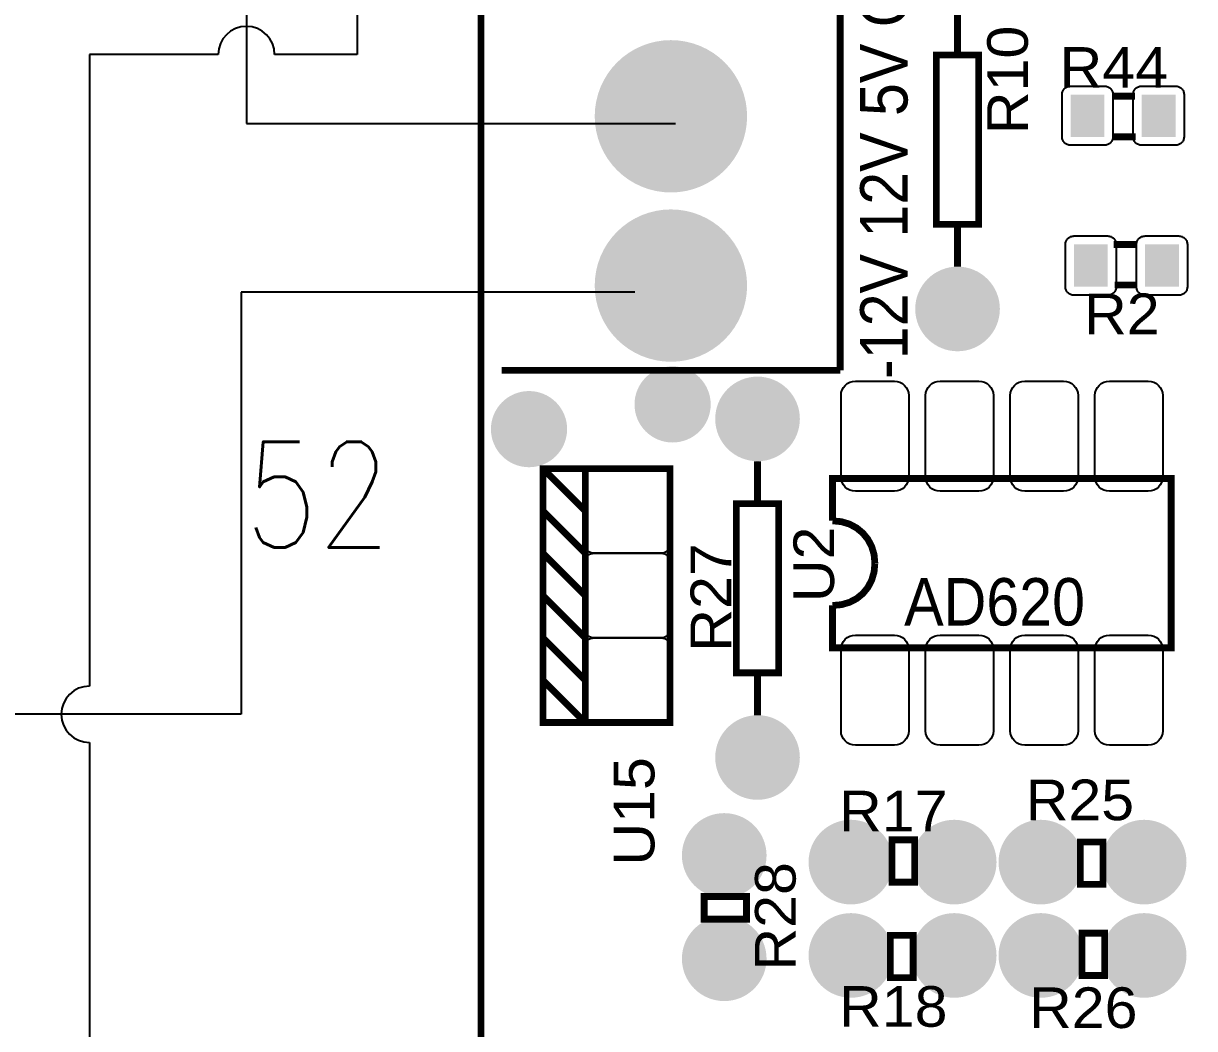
# Model space of a CAD drawing. Header units: inches. Extents: x 18.7 to 39.4, y 4.3 to 20.5.
# Drawn here: x 28.668 to 30.744, y 10.309 to 12.09 of the extents above; entities that cross this region are included whole.
import ezdxf
from ezdxf.enums import TextEntityAlignment as Align

# ---------------------------------------------------------------- set-up
doc = ezdxf.new("R2010")
doc.units = ezdxf.units.IN
doc.header["$MEASUREMENT"] = 0
doc.layers.add('WIREFIXED', color=7, linetype='Continuous')
doc.layers.add('WIRES', color=7, linetype='Continuous')
doc.styles.get("Standard").update_dxf_attribs({"font": 'arial.ttf'})
doc.styles.add('WD', font='romans.shx')

# ---------------------------------------------------------------- blocks, each defined once
blk = doc.blocks.new('RPAD')
blk.add_trace([(-0.5, -0.5), (-0.5, 0.5), (0.5, -0.5), (0.5, 0.5)])
blk = doc.blocks.new('EPAD')
at = {"const_width": 0.5}
blk.add_lwpolyline([(-0.25, 0, 1), (0.25, 0, 1)], format="xyb", close=True, dxfattribs=at)
blk = doc.blocks.new('NextionControl')
at = {"const_width": 0.012}
for points in [[(42.4411, 8.1801), (49.3033, 8.1801), (49.3033, 15.503), (42.4411, 15.503), (42.4411, 8.1801)], [(42.4411, 8.1801), (49.3033, 8.1801), (49.3033, 15.503), (42.4411, 15.503), (42.4411, 8.1801)], [(42.4411, 8.1801), (49.3033, 8.1801), (49.3033, 15.503), (42.4411, 15.503), (42.4411, 8.1801)], [(42.4777, 11.2853), (43.0777, 11.2853), (43.0777, 10.0853)], [(42.4777, 11.2853), (43.0777, 11.2853), (43.0777, 10.0853)], [(42.4777, 11.2853), (43.0777, 11.2853), (43.0777, 10.0853)], [(43.2856, 10.6439), (43.2856, 10.7189)], [(43.2856, 10.6439), (43.2856, 10.7189)], [(43.2856, 10.6439), (43.2856, 10.7189)], [(43.2481, 10.3439), (43.3231, 10.3439), (43.3231, 10.6439), (43.2481, 10.6439), (43.2481, 10.3439)], [(43.2481, 10.3439), (43.3231, 10.3439), (43.3231, 10.6439), (43.2481, 10.6439), (43.2481, 10.3439)], [(43.2481, 10.3439), (43.3231, 10.3439), (43.3231, 10.6439), (43.2481, 10.6439), (43.2481, 10.3439)], [(43.5594, 10.5709), (43.5999, 10.5709)], [(43.5594, 10.5709), (43.5999, 10.5709)], [(43.5594, 10.5709), (43.5999, 10.5709)], [(43.5594, 10.4989), (43.6014, 10.4989)], [(43.5594, 10.4989), (43.6014, 10.4989)], [(43.5594, 10.4989), (43.6014, 10.4989)], [(43.2856, 10.2689), (43.2856, 10.3439)], [(43.2856, 10.2689), (43.2856, 10.3439)], [(43.2856, 10.2689), (43.2856, 10.3439)], [(43.6043, 10.3082), (43.5623, 10.3082)], [(43.6043, 10.3082), (43.5623, 10.3082)], [(43.6043, 10.3082), (43.5623, 10.3082)], [(43.6043, 10.2362), (43.5638, 10.2362)], [(43.6043, 10.2362), (43.5638, 10.2362)], [(43.6043, 10.2362), (43.5638, 10.2362)], [(42.4777, 10.0853), (43.0777, 10.0853)], [(42.4777, 10.0853), (43.0777, 10.0853)], [(42.4777, 10.0853), (43.0777, 10.0853)], [(42.9312, 9.924), (42.9312, 9.849)], [(42.9312, 9.924), (42.9312, 9.849)], [(42.9312, 9.924), (42.9312, 9.849)], [(42.6259, 9.461), (42.7759, 9.461), (42.7759, 9.911), (42.6259, 9.911), (42.6259, 9.461), (42.5509, 9.461), (42.5509, 9.911), (42.6259, 9.911)], [(42.6259, 9.836), (42.5509, 9.911)], [(42.6259, 9.461), (42.7759, 9.461), (42.7759, 9.911), (42.6259, 9.911), (42.6259, 9.461), (42.5509, 9.461), (42.5509, 9.911), (42.6259, 9.911)], [(42.6259, 9.836), (42.5509, 9.911)], [(42.6259, 9.461), (42.7759, 9.461), (42.7759, 9.911), (42.6259, 9.911), (42.6259, 9.461), (42.5509, 9.461), (42.5509, 9.911), (42.6259, 9.911)], [(42.6259, 9.836), (42.5509, 9.911)], [(43.0641, 9.8184), (43.0641, 9.8934), (43.6641, 9.8934), (43.6641, 9.5934), (43.0641, 9.5934), (43.0641, 9.6684)], [(43.0641, 9.8184), (43.0641, 9.8934), (43.6641, 9.8934), (43.6641, 9.5934), (43.0641, 9.5934), (43.0641, 9.6684)], [(43.0641, 9.8184), (43.0641, 9.8934), (43.6641, 9.8934), (43.6641, 9.5934), (43.0641, 9.5934), (43.0641, 9.6684)], [(42.6259, 9.761), (42.5509, 9.836)], [(42.6259, 9.761), (42.5509, 9.836)], [(42.6259, 9.761), (42.5509, 9.836)], [(42.8937, 9.549), (42.9687, 9.549), (42.9687, 9.849), (42.8937, 9.849), (42.8937, 9.549)], [(42.8937, 9.549), (42.9687, 9.549), (42.9687, 9.849), (42.8937, 9.849), (42.8937, 9.549)], [(42.8937, 9.549), (42.9687, 9.549), (42.9687, 9.849), (42.8937, 9.849), (42.8937, 9.549)], [(43.1391, 9.7434), (43.1377, 9.7587), (43.1335, 9.7728), (43.1268, 9.7856), (43.1179, 9.7966), (43.1069, 9.8057), (43.0942, 9.8126), (43.0798, 9.8169), (43.0641, 9.8184)], [(43.1391, 9.7434), (43.1377, 9.7587), (43.1335, 9.7728), (43.1268, 9.7856), (43.1179, 9.7966), (43.1069, 9.8057), (43.0942, 9.8126), (43.0798, 9.8169), (43.0641, 9.8184)], [(43.1391, 9.7434), (43.1377, 9.7587), (43.1335, 9.7728), (43.1268, 9.7856), (43.1179, 9.7966), (43.1069, 9.8057), (43.0942, 9.8126), (43.0798, 9.8169), (43.0641, 9.8184)], [(42.6259, 9.686), (42.5509, 9.761)], [(42.6259, 9.686), (42.5509, 9.761)], [(42.6259, 9.686), (42.5509, 9.761)], [(43.1391, 9.7434), (43.1377, 9.7277), (43.1335, 9.7133), (43.1268, 9.7005), (43.1179, 9.6896), (43.1069, 9.6806), (43.0942, 9.674), (43.0798, 9.6698), (43.0641, 9.6684)], [(43.1391, 9.7434), (43.1377, 9.7277), (43.1335, 9.7133), (43.1268, 9.7005), (43.1179, 9.6896), (43.1069, 9.6806), (43.0942, 9.674), (43.0798, 9.6698), (43.0641, 9.6684)], [(43.1391, 9.7434), (43.1377, 9.7277), (43.1335, 9.7133), (43.1268, 9.7005), (43.1179, 9.6896), (43.1069, 9.6806), (43.0942, 9.674), (43.0798, 9.6698), (43.0641, 9.6684)], [(42.6259, 9.611), (42.5509, 9.686)], [(42.6259, 9.611), (42.5509, 9.686)], [(42.6259, 9.611), (42.5509, 9.686)], [(42.6259, 9.536), (42.5509, 9.611)], [(42.6259, 9.536), (42.5509, 9.611)], [(42.6259, 9.536), (42.5509, 9.611)], [(42.9312, 9.549), (42.9312, 9.474)], [(42.9312, 9.549), (42.9312, 9.474)], [(42.9312, 9.549), (42.9312, 9.474)], [(42.6259, 9.461), (42.5509, 9.536)], [(42.6259, 9.461), (42.5509, 9.536)], [(42.6259, 9.461), (42.5509, 9.536)], [(43.1694, 9.1781), (43.2096, 9.1781), (43.2096, 9.2531), (43.1694, 9.2531), (43.1694, 9.1781)], [(43.1694, 9.1781), (43.2096, 9.1781), (43.2096, 9.2531), (43.1694, 9.2531), (43.1694, 9.1781)], [(43.1694, 9.1781), (43.2096, 9.1781), (43.2096, 9.2531), (43.1694, 9.2531), (43.1694, 9.1781)], [(43.5033, 9.1741), (43.5435, 9.1741), (43.5435, 9.2491), (43.5033, 9.2491), (43.5033, 9.1741)], [(43.5033, 9.1741), (43.5435, 9.1741), (43.5435, 9.2491), (43.5033, 9.2491), (43.5033, 9.1741)], [(43.5033, 9.1741), (43.5435, 9.1741), (43.5435, 9.2491), (43.5033, 9.2491), (43.5033, 9.1741)], [(43.1653, 9.2156), (43.1694, 9.2156)], [(43.1653, 9.2156), (43.1694, 9.2156)], [(43.1653, 9.2156), (43.1694, 9.2156)], [(43.2096, 9.2156), (43.2137, 9.2156)], [(43.2096, 9.2156), (43.2137, 9.2156)], [(43.2096, 9.2156), (43.2137, 9.2156)], [(43.5033, 9.2116), (43.4992, 9.2116)], [(43.5033, 9.2116), (43.4992, 9.2116)], [(43.5033, 9.2116), (43.4992, 9.2116)], [(43.5476, 9.2116), (43.5435, 9.2116)], [(43.5476, 9.2116), (43.5435, 9.2116)], [(43.5476, 9.2116), (43.5435, 9.2116)], [(42.8367, 9.1125), (42.9117, 9.1125), (42.9117, 9.1526), (42.8367, 9.1526), (42.8367, 9.1125)], [(42.8367, 9.1125), (42.9117, 9.1125), (42.9117, 9.1526), (42.8367, 9.1526), (42.8367, 9.1125)], [(42.8367, 9.1125), (42.9117, 9.1125), (42.9117, 9.1526), (42.8367, 9.1526), (42.8367, 9.1125)], [(42.8742, 9.1568), (42.8742, 9.1526)], [(42.8742, 9.1568), (42.8742, 9.1526)], [(42.8742, 9.1568), (42.8742, 9.1526)], [(42.8742, 9.1125), (42.8742, 9.1083)], [(42.8742, 9.1125), (42.8742, 9.1083)], [(42.8742, 9.1125), (42.8742, 9.1083)], [(43.1667, 9.0088), (43.2069, 9.0088), (43.2069, 9.0838), (43.1667, 9.0838), (43.1667, 9.0088)], [(43.1667, 9.0088), (43.2069, 9.0088), (43.2069, 9.0838), (43.1667, 9.0838), (43.1667, 9.0088)], [(43.1667, 9.0088), (43.2069, 9.0088), (43.2069, 9.0838), (43.1667, 9.0838), (43.1667, 9.0088)], [(43.506, 9.0127), (43.5462, 9.0127), (43.5462, 9.0877), (43.506, 9.0877), (43.506, 9.0127)], [(43.506, 9.0127), (43.5462, 9.0127), (43.5462, 9.0877), (43.506, 9.0877), (43.506, 9.0127)], [(43.506, 9.0127), (43.5462, 9.0127), (43.5462, 9.0877), (43.506, 9.0877), (43.506, 9.0127)], [(43.1667, 9.0463), (43.1626, 9.0463)], [(43.1667, 9.0463), (43.1626, 9.0463)], [(43.1667, 9.0463), (43.1626, 9.0463)], [(43.211, 9.0463), (43.2069, 9.0463)], [(43.211, 9.0463), (43.2069, 9.0463)], [(43.211, 9.0463), (43.2069, 9.0463)], [(43.5019, 9.0502), (43.506, 9.0502)], [(43.5019, 9.0502), (43.506, 9.0502)], [(43.5019, 9.0502), (43.506, 9.0502)], [(43.5462, 9.0502), (43.5503, 9.0502)], [(43.5462, 9.0502), (43.5503, 9.0502)], [(43.5462, 9.0502), (43.5503, 9.0502)]]:
    blk.add_lwpolyline(points, dxfattribs=at)
for points in [[(43.4859, 10.5889), (43.5459, 10.5889), (43.5475, 10.5889), (43.549, 10.5886), (43.5504, 10.5883), (43.5518, 10.5878), (43.5531, 10.5872), (43.5543, 10.5864), (43.5555, 10.5856), (43.5566, 10.5846), (43.5575, 10.5835), (43.5584, 10.5824), (43.5591, 10.5811), (43.5597, 10.5798), (43.5602, 10.5784), (43.5606, 10.577), (43.5608, 10.5755), (43.5609, 10.5739), (43.5609, 10.4989), (43.5608, 10.4974), (43.5606, 10.4959), (43.5602, 10.4944), (43.5597, 10.493), (43.5591, 10.4917), (43.5584, 10.4905), (43.5575, 10.4893), (43.5566, 10.4883), (43.5555, 10.4873), (43.5543, 10.4865), (43.5531, 10.4857), (43.5518, 10.4851), (43.5504, 10.4846), (43.549, 10.4842), (43.5475, 10.484), (43.5459, 10.4839), (43.4859, 10.4839), (43.4843, 10.484), (43.4828, 10.4842), (43.4814, 10.4846), (43.48, 10.4851), (43.4787, 10.4857), (43.4774, 10.4865), (43.4763, 10.4873), (43.4752, 10.4883), (43.4743, 10.4893), (43.4734, 10.4905), (43.4727, 10.4917), (43.4721, 10.493), (43.4716, 10.4944), (43.4712, 10.4959), (43.471, 10.4974), (43.4709, 10.4989), (43.4709, 10.5739), (43.471, 10.5755), (43.4712, 10.577), (43.4716, 10.5784), (43.4721, 10.5798), (43.4727, 10.5811), (43.4734, 10.5824), (43.4743, 10.5835), (43.4752, 10.5846), (43.4763, 10.5856), (43.4774, 10.5864), (43.4787, 10.5872), (43.48, 10.5878), (43.4814, 10.5883), (43.4828, 10.5886), (43.4843, 10.5889), (43.4859, 10.5889)], [(43.6119, 10.5889), (43.6719, 10.5889), (43.6735, 10.5889), (43.675, 10.5886), (43.6764, 10.5883), (43.6778, 10.5878), (43.6791, 10.5872), (43.6803, 10.5864), (43.6815, 10.5856), (43.6826, 10.5846), (43.6835, 10.5835), (43.6844, 10.5824), (43.6851, 10.5811), (43.6857, 10.5798), (43.6862, 10.5784), (43.6866, 10.577), (43.6868, 10.5755), (43.6869, 10.5739), (43.6869, 10.4989), (43.6868, 10.4974), (43.6866, 10.4959), (43.6862, 10.4944), (43.6857, 10.493), (43.6851, 10.4917), (43.6844, 10.4905), (43.6835, 10.4893), (43.6826, 10.4883), (43.6815, 10.4873), (43.6803, 10.4865), (43.6791, 10.4857), (43.6778, 10.4851), (43.6764, 10.4846), (43.675, 10.4842), (43.6735, 10.484), (43.6719, 10.4839), (43.6119, 10.4839), (43.6103, 10.484), (43.6088, 10.4842), (43.6074, 10.4846), (43.606, 10.4851), (43.6047, 10.4857), (43.6034, 10.4865), (43.6023, 10.4873), (43.6012, 10.4883), (43.6003, 10.4893), (43.5994, 10.4905), (43.5987, 10.4917), (43.5981, 10.493), (43.5976, 10.4944), (43.5972, 10.4959), (43.597, 10.4974), (43.5969, 10.4989), (43.5969, 10.5739), (43.597, 10.5755), (43.5972, 10.577), (43.5976, 10.5784), (43.5981, 10.5798), (43.5987, 10.5811), (43.5994, 10.5824), (43.6003, 10.5835), (43.6012, 10.5846), (43.6023, 10.5856), (43.6034, 10.5864), (43.6047, 10.5872), (43.606, 10.5878), (43.6074, 10.5883), (43.6088, 10.5886), (43.6103, 10.5889), (43.6119, 10.5889)], [(43.5518, 10.2182), (43.4918, 10.2182), (43.4902, 10.2183), (43.4887, 10.2185), (43.4873, 10.2188), (43.4859, 10.2193), (43.4846, 10.22), (43.4833, 10.2207), (43.4822, 10.2216), (43.4811, 10.2225), (43.4802, 10.2236), (43.4793, 10.2247), (43.4786, 10.226), (43.478, 10.2273), (43.4775, 10.2287), (43.4771, 10.2301), (43.4769, 10.2316), (43.4768, 10.2332), (43.4768, 10.3082), (43.4769, 10.3097), (43.4771, 10.3112), (43.4775, 10.3127), (43.478, 10.3141), (43.4786, 10.3154), (43.4793, 10.3166), (43.4802, 10.3178), (43.4811, 10.3188), (43.4822, 10.3198), (43.4833, 10.3207), (43.4846, 10.3214), (43.4859, 10.322), (43.4873, 10.3225), (43.4887, 10.3229), (43.4902, 10.3231), (43.4918, 10.3232), (43.5518, 10.3232), (43.5534, 10.3231), (43.5549, 10.3229), (43.5563, 10.3225), (43.5577, 10.322), (43.559, 10.3214), (43.5603, 10.3207), (43.5614, 10.3198), (43.5625, 10.3188), (43.5634, 10.3178), (43.5643, 10.3166), (43.565, 10.3154), (43.5656, 10.3141), (43.5661, 10.3127), (43.5665, 10.3112), (43.5667, 10.3097), (43.5668, 10.3082), (43.5668, 10.2332), (43.5667, 10.2316), (43.5665, 10.2301), (43.5661, 10.2287), (43.5656, 10.2273), (43.565, 10.226), (43.5643, 10.2247), (43.5634, 10.2236), (43.5625, 10.2225), (43.5614, 10.2216), (43.5603, 10.2207), (43.559, 10.22), (43.5577, 10.2193), (43.5563, 10.2188), (43.5549, 10.2185), (43.5534, 10.2183), (43.5518, 10.2182)], [(43.6778, 10.2182), (43.6178, 10.2182), (43.6162, 10.2183), (43.6147, 10.2185), (43.6133, 10.2188), (43.6119, 10.2193), (43.6106, 10.22), (43.6093, 10.2207), (43.6082, 10.2216), (43.6071, 10.2225), (43.6062, 10.2236), (43.6053, 10.2247), (43.6046, 10.226), (43.604, 10.2273), (43.6035, 10.2287), (43.6031, 10.2301), (43.6029, 10.2316), (43.6028, 10.2332), (43.6028, 10.3082), (43.6029, 10.3097), (43.6031, 10.3112), (43.6035, 10.3127), (43.604, 10.3141), (43.6046, 10.3154), (43.6053, 10.3166), (43.6062, 10.3178), (43.6071, 10.3188), (43.6082, 10.3198), (43.6093, 10.3207), (43.6106, 10.3214), (43.6119, 10.322), (43.6133, 10.3225), (43.6147, 10.3229), (43.6162, 10.3231), (43.6178, 10.3232), (43.6778, 10.3232), (43.6794, 10.3231), (43.6809, 10.3229), (43.6823, 10.3225), (43.6837, 10.322), (43.685, 10.3214), (43.6863, 10.3207), (43.6874, 10.3198), (43.6885, 10.3188), (43.6894, 10.3178), (43.6903, 10.3166), (43.691, 10.3154), (43.6916, 10.3141), (43.6921, 10.3127), (43.6925, 10.3112), (43.6927, 10.3097), (43.6928, 10.3082), (43.6928, 10.2332), (43.6927, 10.2316), (43.6925, 10.2301), (43.6921, 10.2287), (43.6916, 10.2273), (43.691, 10.226), (43.6903, 10.2247), (43.6894, 10.2236), (43.6885, 10.2225), (43.6874, 10.2216), (43.6863, 10.2207), (43.685, 10.22), (43.6837, 10.2193), (43.6823, 10.2188), (43.6809, 10.2185), (43.6794, 10.2183), (43.6778, 10.2182)], [(43.1046, 10.0659), (43.1736, 10.0659), (43.1788, 10.0654), (43.1836, 10.0639), (43.188, 10.0616), (43.1917, 10.0585), (43.1948, 10.0548), (43.1971, 10.0504), (43.1986, 10.0456), (43.1991, 10.0404), (43.1991, 9.8964), (43.1986, 9.8912), (43.1971, 9.8863), (43.1948, 9.882), (43.1917, 9.8783), (43.188, 9.8752), (43.1836, 9.8728), (43.1788, 9.8714), (43.1736, 9.8709), (43.1046, 9.8709), (43.0994, 9.8714), (43.0946, 9.8728), (43.0902, 9.8752), (43.0865, 9.8783), (43.0834, 9.882), (43.0811, 9.8863), (43.0796, 9.8912), (43.0791, 9.8964), (43.0791, 10.0404), (43.0796, 10.0456), (43.0811, 10.0504), (43.0834, 10.0548), (43.0865, 10.0585), (43.0902, 10.0616), (43.0946, 10.0639), (43.0994, 10.0654), (43.1046, 10.0659)], [(43.2546, 10.0659), (43.3236, 10.0659), (43.3288, 10.0654), (43.3336, 10.0639), (43.338, 10.0616), (43.3417, 10.0585), (43.3448, 10.0548), (43.3471, 10.0504), (43.3486, 10.0456), (43.3491, 10.0404), (43.3491, 9.8964), (43.3486, 9.8912), (43.3471, 9.8863), (43.3448, 9.882), (43.3417, 9.8783), (43.338, 9.8752), (43.3336, 9.8728), (43.3288, 9.8714), (43.3236, 9.8709), (43.2546, 9.8709), (43.2494, 9.8714), (43.2446, 9.8728), (43.2402, 9.8752), (43.2365, 9.8783), (43.2334, 9.882), (43.2311, 9.8863), (43.2296, 9.8912), (43.2291, 9.8964), (43.2291, 10.0404), (43.2296, 10.0456), (43.2311, 10.0504), (43.2334, 10.0548), (43.2365, 10.0585), (43.2402, 10.0616), (43.2446, 10.0639), (43.2494, 10.0654), (43.2546, 10.0659)], [(43.4046, 10.0659), (43.4736, 10.0659), (43.4788, 10.0654), (43.4836, 10.0639), (43.488, 10.0616), (43.4917, 10.0585), (43.4948, 10.0548), (43.4971, 10.0504), (43.4986, 10.0456), (43.4991, 10.0404), (43.4991, 9.8964), (43.4986, 9.8912), (43.4971, 9.8863), (43.4948, 9.882), (43.4917, 9.8783), (43.488, 9.8752), (43.4836, 9.8728), (43.4788, 9.8714), (43.4736, 9.8709), (43.4046, 9.8709), (43.3994, 9.8714), (43.3946, 9.8728), (43.3902, 9.8752), (43.3865, 9.8783), (43.3834, 9.882), (43.3811, 9.8863), (43.3796, 9.8912), (43.3791, 9.8964), (43.3791, 10.0404), (43.3796, 10.0456), (43.3811, 10.0504), (43.3834, 10.0548), (43.3865, 10.0585), (43.3902, 10.0616), (43.3946, 10.0639), (43.3994, 10.0654), (43.4046, 10.0659)], [(43.5546, 10.0659), (43.6236, 10.0659), (43.6288, 10.0654), (43.6336, 10.0639), (43.638, 10.0616), (43.6417, 10.0585), (43.6448, 10.0548), (43.6471, 10.0504), (43.6486, 10.0456), (43.6491, 10.0404), (43.6491, 9.8964), (43.6486, 9.8912), (43.6471, 9.8863), (43.6448, 9.882), (43.6417, 9.8783), (43.638, 9.8752), (43.6336, 9.8728), (43.6288, 9.8714), (43.6236, 9.8709), (43.5546, 9.8709), (43.5494, 9.8714), (43.5446, 9.8728), (43.5402, 9.8752), (43.5365, 9.8783), (43.5334, 9.882), (43.5311, 9.8863), (43.5296, 9.8912), (43.5291, 9.8964), (43.5291, 10.0404), (43.5296, 10.0456), (43.5311, 10.0504), (43.5334, 10.0548), (43.5365, 10.0585), (43.5402, 10.0616), (43.5446, 10.0639), (43.5494, 10.0654), (43.5546, 10.0659)], [(42.6259, 9.776), (42.6259, 9.896), (42.626, 9.8976), (42.6262, 9.8991), (42.6266, 9.9006), (42.6271, 9.9019), (42.6277, 9.9033), (42.6285, 9.9045), (42.6293, 9.9056), (42.6303, 9.9067), (42.6313, 9.9077), (42.6325, 9.9085), (42.6337, 9.9093), (42.635, 9.9099), (42.6364, 9.9104), (42.6379, 9.9107), (42.6394, 9.911), (42.6409, 9.911), (42.7609, 9.911), (42.7625, 9.911), (42.764, 9.9107), (42.7655, 9.9104), (42.7668, 9.9099), (42.7682, 9.9093), (42.7694, 9.9085), (42.7705, 9.9077), (42.7716, 9.9067), (42.7726, 9.9056), (42.7734, 9.9045), (42.7742, 9.9033), (42.7748, 9.9019), (42.7753, 9.9006), (42.7756, 9.8991), (42.7759, 9.8976), (42.7759, 9.896), (42.7759, 9.776), (42.7759, 9.7745), (42.7756, 9.773), (42.7753, 9.7715), (42.7748, 9.7701), (42.7742, 9.7688), (42.7734, 9.7676), (42.7726, 9.7664), (42.7716, 9.7654), (42.7705, 9.7644), (42.7694, 9.7636), (42.7682, 9.7628), (42.7668, 9.7622), (42.7655, 9.7617), (42.764, 9.7613), (42.7625, 9.7611), (42.7609, 9.761), (42.6409, 9.761), (42.6394, 9.7611), (42.6379, 9.7613), (42.6364, 9.7617), (42.635, 9.7622), (42.6337, 9.7628), (42.6325, 9.7636), (42.6313, 9.7644), (42.6303, 9.7654), (42.6293, 9.7664), (42.6285, 9.7676), (42.6277, 9.7688), (42.6271, 9.7701), (42.6266, 9.7715), (42.6262, 9.773), (42.626, 9.7745), (42.6259, 9.776)], [(42.6259, 9.626), (42.6259, 9.746), (42.626, 9.7476), (42.6262, 9.7491), (42.6266, 9.7506), (42.6271, 9.7519), (42.6277, 9.7533), (42.6285, 9.7545), (42.6293, 9.7556), (42.6303, 9.7567), (42.6313, 9.7577), (42.6325, 9.7585), (42.6337, 9.7593), (42.635, 9.7599), (42.6364, 9.7604), (42.6379, 9.7607), (42.6394, 9.761), (42.6409, 9.761), (42.7609, 9.761), (42.7625, 9.761), (42.764, 9.7607), (42.7655, 9.7604), (42.7668, 9.7599), (42.7682, 9.7593), (42.7694, 9.7585), (42.7705, 9.7577), (42.7716, 9.7567), (42.7726, 9.7556), (42.7734, 9.7545), (42.7742, 9.7533), (42.7748, 9.7519), (42.7753, 9.7506), (42.7756, 9.7491), (42.7759, 9.7476), (42.7759, 9.746), (42.7759, 9.626), (42.7759, 9.6245), (42.7756, 9.623), (42.7753, 9.6215), (42.7748, 9.6201), (42.7742, 9.6188), (42.7734, 9.6176), (42.7726, 9.6164), (42.7716, 9.6154), (42.7705, 9.6144), (42.7694, 9.6136), (42.7682, 9.6128), (42.7668, 9.6122), (42.7655, 9.6117), (42.764, 9.6113), (42.7625, 9.6111), (42.7609, 9.611), (42.6409, 9.611), (42.6394, 9.6111), (42.6379, 9.6113), (42.6364, 9.6117), (42.635, 9.6122), (42.6337, 9.6128), (42.6325, 9.6136), (42.6313, 9.6144), (42.6303, 9.6154), (42.6293, 9.6164), (42.6285, 9.6176), (42.6277, 9.6188), (42.6271, 9.6201), (42.6266, 9.6215), (42.6262, 9.623), (42.626, 9.6245), (42.6259, 9.626)], [(42.6259, 9.476), (42.6259, 9.596), (42.626, 9.5976), (42.6262, 9.5991), (42.6266, 9.6006), (42.6271, 9.6019), (42.6277, 9.6033), (42.6285, 9.6045), (42.6293, 9.6056), (42.6303, 9.6067), (42.6313, 9.6077), (42.6325, 9.6085), (42.6337, 9.6093), (42.635, 9.6099), (42.6364, 9.6104), (42.6379, 9.6107), (42.6394, 9.611), (42.6409, 9.611), (42.7609, 9.611), (42.7625, 9.611), (42.764, 9.6107), (42.7655, 9.6104), (42.7668, 9.6099), (42.7682, 9.6093), (42.7694, 9.6085), (42.7705, 9.6077), (42.7716, 9.6067), (42.7726, 9.6056), (42.7734, 9.6045), (42.7742, 9.6033), (42.7748, 9.6019), (42.7753, 9.6006), (42.7756, 9.5991), (42.7759, 9.5976), (42.7759, 9.596), (42.7759, 9.476), (42.7759, 9.4745), (42.7756, 9.473), (42.7753, 9.4715), (42.7748, 9.4701), (42.7742, 9.4688), (42.7734, 9.4676), (42.7726, 9.4664), (42.7716, 9.4654), (42.7705, 9.4644), (42.7694, 9.4636), (42.7682, 9.4628), (42.7668, 9.4622), (42.7655, 9.4617), (42.764, 9.4613), (42.7625, 9.4611), (42.7609, 9.461), (42.6409, 9.461), (42.6394, 9.4611), (42.6379, 9.4613), (42.6364, 9.4617), (42.635, 9.4622), (42.6337, 9.4628), (42.6325, 9.4636), (42.6313, 9.4644), (42.6303, 9.4654), (42.6293, 9.4664), (42.6285, 9.4676), (42.6277, 9.4688), (42.6271, 9.4701), (42.6266, 9.4715), (42.6262, 9.473), (42.626, 9.4745), (42.6259, 9.476)], [(43.1046, 9.6159), (43.1736, 9.6159), (43.1788, 9.6154), (43.1836, 9.6139), (43.188, 9.6116), (43.1917, 9.6085), (43.1948, 9.6048), (43.1971, 9.6004), (43.1986, 9.5956), (43.1991, 9.5904), (43.1991, 9.4464), (43.1986, 9.4412), (43.1971, 9.4363), (43.1948, 9.432), (43.1917, 9.4283), (43.188, 9.4252), (43.1836, 9.4228), (43.1788, 9.4214), (43.1736, 9.4209), (43.1046, 9.4209), (43.0994, 9.4214), (43.0946, 9.4228), (43.0902, 9.4252), (43.0865, 9.4283), (43.0834, 9.432), (43.0811, 9.4363), (43.0796, 9.4412), (43.0791, 9.4464), (43.0791, 9.5904), (43.0796, 9.5956), (43.0811, 9.6004), (43.0834, 9.6048), (43.0865, 9.6085), (43.0902, 9.6116), (43.0946, 9.6139), (43.0994, 9.6154), (43.1046, 9.6159)], [(43.2546, 9.6159), (43.3236, 9.6159), (43.3288, 9.6154), (43.3336, 9.6139), (43.338, 9.6116), (43.3417, 9.6085), (43.3448, 9.6048), (43.3471, 9.6004), (43.3486, 9.5956), (43.3491, 9.5904), (43.3491, 9.4464), (43.3486, 9.4412), (43.3471, 9.4363), (43.3448, 9.432), (43.3417, 9.4283), (43.338, 9.4252), (43.3336, 9.4228), (43.3288, 9.4214), (43.3236, 9.4209), (43.2546, 9.4209), (43.2494, 9.4214), (43.2446, 9.4228), (43.2402, 9.4252), (43.2365, 9.4283), (43.2334, 9.432), (43.2311, 9.4363), (43.2296, 9.4412), (43.2291, 9.4464), (43.2291, 9.5904), (43.2296, 9.5956), (43.2311, 9.6004), (43.2334, 9.6048), (43.2365, 9.6085), (43.2402, 9.6116), (43.2446, 9.6139), (43.2494, 9.6154), (43.2546, 9.6159)], [(43.4046, 9.6159), (43.4736, 9.6159), (43.4788, 9.6154), (43.4836, 9.6139), (43.488, 9.6116), (43.4917, 9.6085), (43.4948, 9.6048), (43.4971, 9.6004), (43.4986, 9.5956), (43.4991, 9.5904), (43.4991, 9.4464), (43.4986, 9.4412), (43.4971, 9.4363), (43.4948, 9.432), (43.4917, 9.4283), (43.488, 9.4252), (43.4836, 9.4228), (43.4788, 9.4214), (43.4736, 9.4209), (43.4046, 9.4209), (43.3994, 9.4214), (43.3946, 9.4228), (43.3902, 9.4252), (43.3865, 9.4283), (43.3834, 9.432), (43.3811, 9.4363), (43.3796, 9.4412), (43.3791, 9.4464), (43.3791, 9.5904), (43.3796, 9.5956), (43.3811, 9.6004), (43.3834, 9.6048), (43.3865, 9.6085), (43.3902, 9.6116), (43.3946, 9.6139), (43.3994, 9.6154), (43.4046, 9.6159)], [(43.5546, 9.6159), (43.6236, 9.6159), (43.6288, 9.6154), (43.6336, 9.6139), (43.638, 9.6116), (43.6417, 9.6085), (43.6448, 9.6048), (43.6471, 9.6004), (43.6486, 9.5956), (43.6491, 9.5904), (43.6491, 9.4464), (43.6486, 9.4412), (43.6471, 9.4363), (43.6448, 9.432), (43.6417, 9.4283), (43.638, 9.4252), (43.6336, 9.4228), (43.6288, 9.4214), (43.6236, 9.4209), (43.5546, 9.4209), (43.5494, 9.4214), (43.5446, 9.4228), (43.5402, 9.4252), (43.5365, 9.4283), (43.5334, 9.432), (43.5311, 9.4363), (43.5296, 9.4412), (43.5291, 9.4464), (43.5291, 9.5904), (43.5296, 9.5956), (43.5311, 9.6004), (43.5334, 9.6048), (43.5365, 9.6085), (43.5402, 9.6116), (43.5446, 9.6139), (43.5494, 9.6154), (43.5546, 9.6159)]]:
    blk.add_lwpolyline(points, close=True)
at = {"zscale": 1.5}
for name, p, xscale, yscale in [('EPAD', (42.7777, 10.5353), 0.27, 0.27), ('RPAD', (43.5159, 10.5364), 0.06, 0.07500000000000001), ('RPAD', (43.6419, 10.5364), 0.06, 0.07500000000000001), ('EPAD', (42.7777, 10.2353), 0.27, 0.27), ('EPAD', (43.2856, 10.1939), 0.15, 0.15), ('EPAD', (42.7807, 10.0247), 0.135, 0.135), ('EPAD', (42.9312, 9.999), 0.15, 0.15), ('EPAD', (42.5263, 9.9809), 0.135, 0.135), ('EPAD', (42.9312, 9.399), 0.15, 0.15), ('EPAD', (42.8722, 9.2254), 0.15, 0.15), ('EPAD', (43.0966, 9.2136), 0.15, 0.15), ('EPAD', (43.2797, 9.2136), 0.15, 0.15), ('EPAD', (43.4332, 9.2136), 0.15, 0.15), ('EPAD', (43.6163, 9.2136), 0.15, 0.15), ('EPAD', (42.8722, 9.0423), 0.15, 0.15), ('EPAD', (43.0966, 9.0482), 0.15, 0.15), ('EPAD', (43.2797, 9.0482), 0.15, 0.15), ('EPAD', (43.4332, 9.0482), 0.15, 0.15), ('EPAD', (43.6163, 9.0482), 0.15, 0.15)]:
    blk.add_blockref(name, p, dxfattribs=dict(at, xscale=xscale, yscale=yscale))
at = {"xscale": 0.06, "yscale": 0.07500000000000001, "zscale": 1.5, "rotation": 180}
for p in [(43.5218, 10.2707), (43.6478, 10.2707)]:
    blk.add_blockref('RPAD', p, dxfattribs=at)
for s, height, width, p in [('-12V 12V 5V GND', 0.084, 0.892857, (43.197, 10.0699)), ('-12V 12V 5V GND', 0.084, 0.892857, (43.197, 10.0699)), ('-12V 12V 5V GND', 0.084, 0.892857, (43.197, 10.0699)), ('R10', 0.072, 1.041667, (43.4102, 10.5037)), ('R10', 0.072, 1.041667, (43.4102, 10.5037)), ('R10', 0.072, 1.041667, (43.4102, 10.5037)), ('U2', 0.072, 1.041667, (43.0668, 9.6743)), ('U2', 0.072, 1.041667, (43.0668, 9.6743)), ('U2', 0.072, 1.041667, (43.0668, 9.6743)), ('R27', 0.072, 1.041667, (42.8845, 9.5865)), ('R27', 0.072, 1.041667, (42.8845, 9.5865)), ('R27', 0.072, 1.041667, (42.8845, 9.5865)), ('U15', 0.072, 1.041667, (42.7485, 9.2074)), ('U15', 0.072, 1.041667, (42.7485, 9.2074)), ('U15', 0.072, 1.041667, (42.7485, 9.2074)), ('R28', 0.072, 1.041667, (42.9987, 9.0214)), ('R28', 0.072, 1.041667, (42.9987, 9.0214)), ('R28', 0.072, 1.041667, (42.9987, 9.0214))]:
    blk.add_text(s, height=height, rotation=90, dxfattribs=dict(width=width)).set_placement(p)
for s, height, width, p in [('R44', 0.072, 1.041667, (43.4664, 10.5859)), ('R44', 0.072, 1.041667, (43.4664, 10.5859)), ('R44', 0.072, 1.041667, (43.4664, 10.5859)), ('R2', 0.072, 1.041667, (43.5098, 10.1492)), ('R2', 0.072, 1.041667, (43.5098, 10.1492)), ('R2', 0.072, 1.041667, (43.5098, 10.1492)), ('AD620', 0.084, 0.892857, (43.1911, 9.6329)), ('AD620', 0.084, 0.892857, (43.1911, 9.6329)), ('AD620', 0.084, 0.892857, (43.1911, 9.6329)), ('R25', 0.072, 1.041667, (43.4063, 9.2879)), ('R25', 0.072, 1.041667, (43.4063, 9.2879)), ('R25', 0.072, 1.041667, (43.4063, 9.2879)), ('R17', 0.072, 1.041667, (43.0756, 9.2681)), ('R17', 0.072, 1.041667, (43.0756, 9.2681)), ('R17', 0.072, 1.041667, (43.0756, 9.2681)), ('R18', 0.072, 1.041667, (43.0756, 8.9218)), ('R18', 0.072, 1.041667, (43.0756, 8.9218)), ('R18', 0.072, 1.041667, (43.0756, 8.9218)), ('R26', 0.072, 1.041667, (43.4123, 8.9196)), ('R26', 0.072, 1.041667, (43.4123, 8.9196)), ('R26', 0.072, 1.041667, (43.4123, 8.9196))]:
    blk.add_text(s, height=height, dxfattribs=dict(width=width)).set_placement(p)
blk = doc.blocks.new('WD_WNH')
at = {"linetype": 'Continuous', "style": 'WD', "width": 0.8}
blk.add_attdef('WIRENO', text='', height=0.125, dxfattribs=at).set_placement((0, 0.0625), align=Align.CENTER)
at = {"style": 'WD', "flags": 1}
for tag, p in [('W01USER', (0, 0.0781)), ('W02USER', (0, 0.0703)), ('W03USER', (0, 0.0625)), ('W04USER', (0, 0.0547)), ('W05USER', (0, 0.0469)), ('W06USER', (0, 0.0391)), ('W07USER', (0, 0.0312)), ('W08USER', (0, 0.0234)), ('W09USER', (0, 0.0156)), ('W10USER', (0, 0.0078))]:
    blk.add_attdef(tag, text='', height=0.005, dxfattribs=at).set_placement(p, align=Align.CENTER)

msp = doc.modelspace()

# ---------------------------------------------------------------- linework, layer by layer
at = {"layer": 'WIRES'}
for p, q in [((29.2599, 12.272), (29.2599, 12.035)), ((29.0634, 12.2197), (29.0634, 11.9128)), ((29.0134, 12.035), (28.7854, 12.035)), ((28.7854, 12.035), (28.7854, 10.9159)), ((29.2599, 12.035), (29.1134, 12.035)), ((29.0634, 11.9128), (29.8238, 11.9128)), ((29.7514, 11.6143), (29.0544, 11.6143)), ((29.0544, 11.6143), (29.0544, 10.8659)), ((29.0544, 10.8659), (27.7592, 10.8659)), ((28.7854, 10.8159), (28.7854, 10.2416))]:
    msp.add_line(p, q, dxfattribs=at)
for centre, start, end in [((29.0634, 12.035), 0, 180), ((28.7854, 10.8659), 90, 270)]:
    msp.add_arc(centre, 0.05, start, end, dxfattribs=at)

# ---------------------------------------------------------------- block references
msp.add_blockref('NextionControl', (-12.9621, 1.3904))
at = {"layer": 'WIREFIXED'}
ref = msp.add_blockref('WD_WNH', (29.1719, 10.9581), dxfattribs=dict(at, xscale=1.5, yscale=1.5, zscale=1.5))
ref.add_attrib('WIRENOF', '52', dxfattribs={"linetype": 'Continuous', "height": 0.1875, "style": 'WD', "width": 0.8}).set_placement((29.1897, 11.1053), align=Align.BOTTOM_CENTER)

doc.saveas('drawing.dxf')
